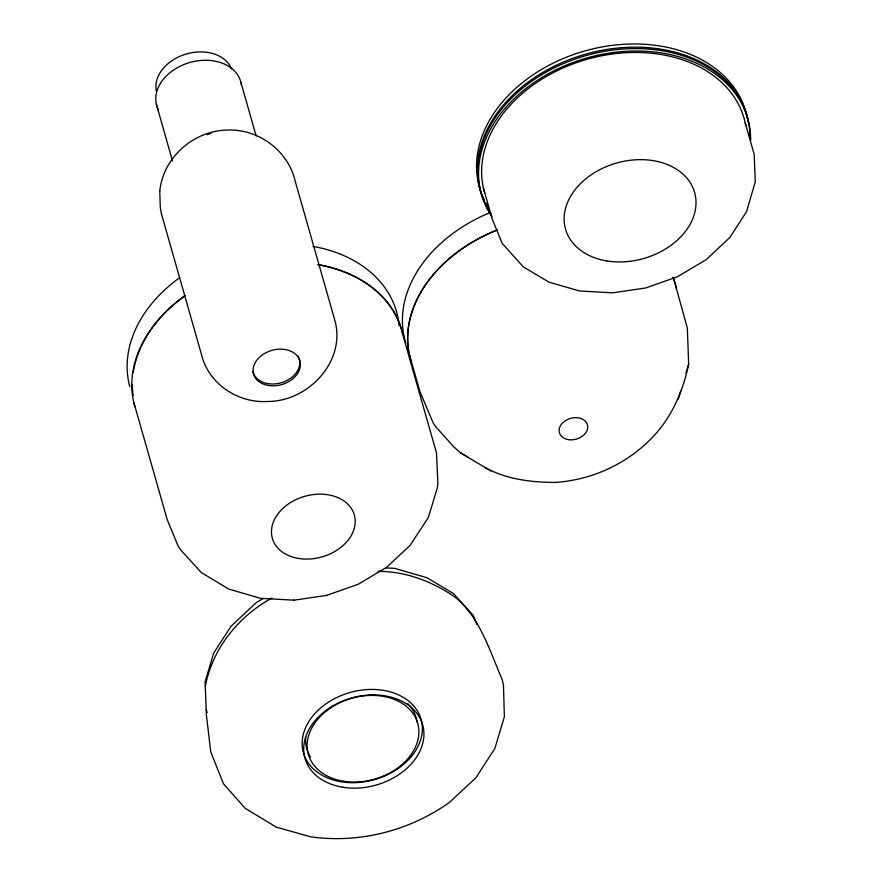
<?xml version="1.0" encoding="UTF-8"?>
<svg xmlns="http://www.w3.org/2000/svg" width="883" height="883" viewBox="0 0 883 883"><rect width="100%" height="100%" fill="white"/><g stroke="black" fill="none" stroke-linecap="round" stroke-linejoin="round"><path stroke-width="1.32" d="M484.712 467.284C505.087 478.785 529.303 482.162 552.438 482.394L555.418 482.394C593.321 479.922 629.822 462.604 655.252 434.315C672.978 414.48 683.254 389.966 688.663 364.16L687.349 328.057L676.466 288.741A137.627 101.788 -15.9 0 0 673.001 277.273A137.671 101.832 -15.9 0 1 676.455 288.763M205.298 686.599C212.273 648.74 238.465 616.301 271.898 598.056M678.321 398.895L680.694 390.937M685.97 373.178L688.663 364.16M263.233 598.453L256.324 602.57L231.048 626.224L213.675 653.067L205.11 681.808L206.39 714.788L210.739 751.908L223.487 783.784L245.143 808.276L276.258 827.128L310.562 836.797C359.226 843.684 409.447 830.859 449.414 802.426L475.981 777.691L494.877 748.431L504.37 716.72L503.453 684.888L502.261 679.744C489.712 650.992 480.738 619.204 456.191 597.979C433.365 581.853 406.202 571.246 378.001 571.389M207.207 134.735L210.916 133.432M326.622 595.407L358.321 584.215L386.478 567.416L410.043 545.462L428.332 517.515L437.339 487.869L437.891 483.211L436.489 452.935L402.836 334.8A138.774 102.649 -15.9 0 0 318.012 264.745M185.198 295.496A138.774 102.649 -15.9 0 0 133.543 401.456L167.196 519.59L178.068 545.926L180.706 549.932L201.302 572.57L228.664 589.005L260.441 598.31L294.028 600.175M293.531 600.241L326.688 595.396M386.279 567.901L394.723 568.409L426.975 577.725L453.641 593.674L473.222 615.451L476.941 624.38M409.425 354.845L420.01 391.743L433.134 422.836L435.772 426.754L453.961 447.052L460.507 452.813L468.045 457.295M460.507 452.813L490.981 471.014M207.24 712.647L206.192 709.766M745.219 122.914L754.214 154.514L755.274 181.788L746.521 211.71L729.899 237.417L706.301 259.58L677.537 276.743L645.716 287.979L612.515 292.836L579.491 290.971L549.038 282.185L523.376 266.942L502.284 243.498L492.328 219.326L483.332 187.737M241.103 83.079L256.147 135.916M156.313 104.062L172.494 160.861M411.014 361.368A137.671 101.832 -15.9 0 1 497.173 229.999M405.849 343.189A137.671 101.821 -15.9 0 1 490.76 212.317M411.114 361.257A137.627 101.788 -15.9 0 1 497.582 229.834M312.913 246.401A138.543 102.472 -15.9 0 1 398.476 320.463M398.862 323.123A138.543 102.472 -15.9 0 1 399.149 325.816M129.779 386.599A138.543 102.472 -15.9 0 1 179.26 277.968M133.134 395.617A138.51 102.45 -15.9 0 1 132.362 384.778M133.256 372.527A138.51 102.45 -15.9 0 1 140.673 347.681M141.258 346.412A138.51 102.45 -15.9 0 1 184.448 296.147M318.101 264.569A138.51 102.45 -15.9 0 1 402.913 334.701M134.867 406.633A138.774 102.649 -15.9 0 1 133.841 402.747M407.659 703.519A56.832 42.031 -15.9 0 1 417.03 722.018M310.518 757.095A56.832 42.031 -15.9 0 1 305.75 737.051M297.726 355.683A23.973 17.726 -15.9 0 1 283.001 382.173A23.973 17.726 -15.9 0 1 252.968 371.489M158.333 109.768A43.697 32.318 -15.9 0 1 189.459 62.605A43.697 32.318 -15.9 0 1 241.489 85.463M156.39 91.335A39.327 29.084 -15.9 0 1 185.883 54.117A39.327 29.084 -15.9 0 1 231.567 68.808M484.69 193.035A134.967 99.823 -15.9 0 1 591.18 58.168A134.967 99.823 -15.9 0 1 745.727 125.463M480.849 191.732A138.432 102.384 -15.9 0 1 586.478 50.486A138.432 102.384 -15.9 0 1 747.437 118.852M487.791 206.368A138.432 102.384 -15.9 0 1 485.771 202.847M484.524 200.452A138.432 102.384 -15.9 0 1 481.787 194.26M489.414 210.706A138.432 102.384 -15.9 0 1 576.974 56.843A138.432 102.384 -15.9 0 1 748.563 123.366M749.512 132.792A138.432 102.384 -15.9 0 1 749.568 136.887M491.93 216.71A138.432 102.384 -15.9 0 1 585.109 58.477A138.432 102.384 -15.9 0 1 750.66 140.739M491.235 214.293A138.432 102.384 -15.9 0 1 583.542 56.313A138.432 102.384 -15.9 0 1 749.976 136.953M159.779 191.181L160.287 207.406L161.291 213.388L201.423 354.249C208.167 383.63 237.913 403.332 267.428 401.478C307.781 401.688 345.761 362.03 335.076 321.169L294.955 180.309C287.737 150.066 257.593 128.355 226.732 130.088L225.805 130.11C192.869 131.335 162.925 158.057 159.779 191.181M568.332 439.624A14.558 10.773 -15.9 0 0 587.537 425.253A14.558 10.773 -15.9 0 0 564.369 421.379A14.558 10.773 -15.9 0 0 568.332 439.624M298.465 558.431A42.616 31.512 -15.9 0 0 354.679 516.389A42.616 31.512 -15.9 0 0 286.876 505.043A42.616 31.512 -15.9 0 0 298.465 558.431M340.915 781.72A61.159 45.232 -15.9 0 0 421.599 721.367A61.159 45.232 -15.9 0 0 324.271 705.075A61.159 45.232 -15.9 0 0 340.915 781.72M342.472 787.195A61.159 45.232 -15.9 0 0 423.156 726.852A61.159 45.232 -15.9 0 0 325.827 710.561A61.159 45.232 -15.9 0 0 342.472 787.195M343.189 781.168A56.832 42.031 -15.9 0 0 418.156 725.086A56.832 42.031 -15.9 0 0 327.714 709.954A56.832 42.031 -15.9 0 0 343.189 781.168M268.333 385.452A24.062 17.792 -15.9 0 0 300.077 361.71A24.062 17.792 -15.9 0 0 261.787 355.308A24.062 17.792 -15.9 0 0 268.333 385.452M606.643 260.893A67.108 49.636 -15.9 0 0 695.175 194.679A67.108 49.636 -15.9 0 0 588.387 176.81A67.108 49.636 -15.9 0 0 606.643 260.893"/></g></svg>
